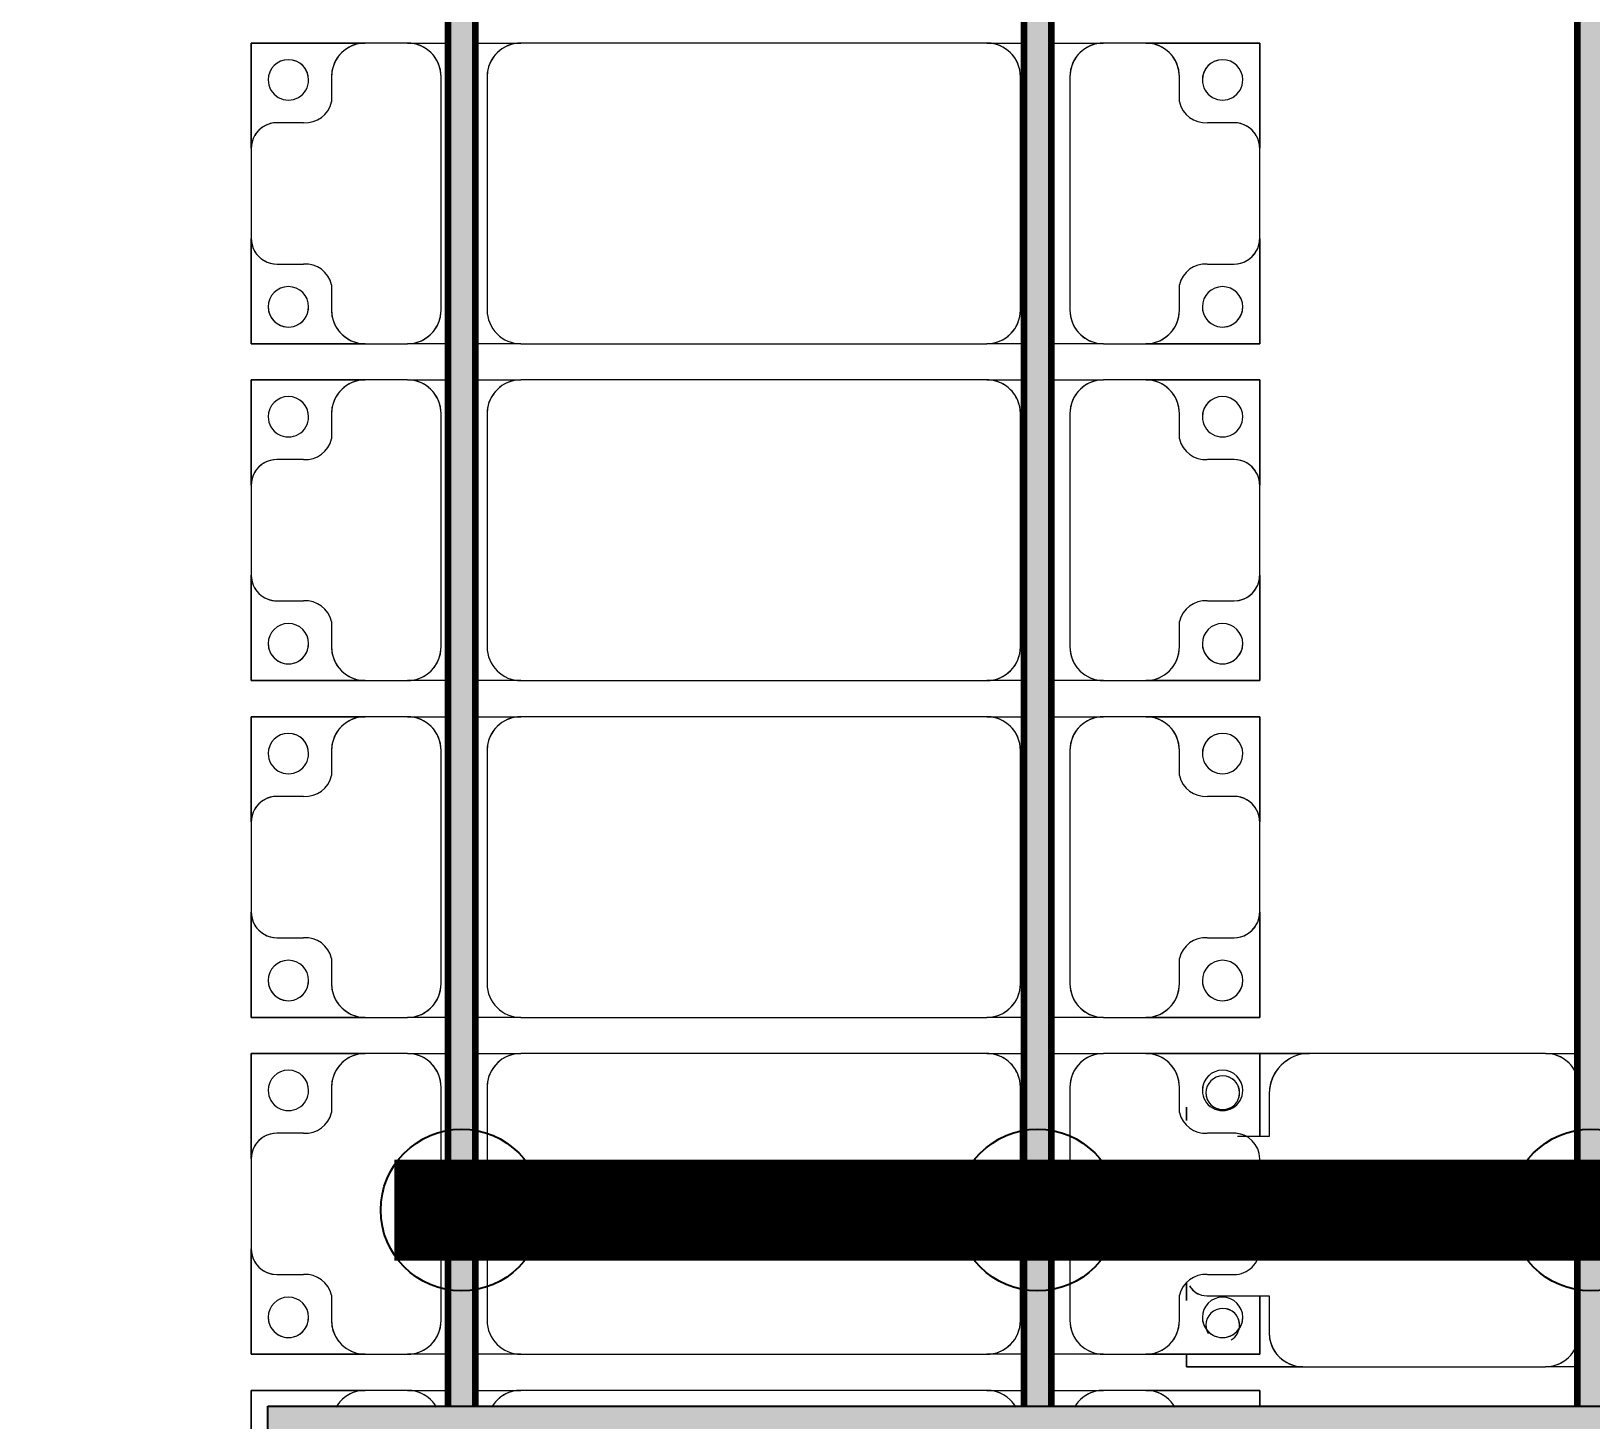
# Model space of a CAD drawing. Header units: millimetres. Extents: x -268744 to 115753, y -96240 to -10461.
# Drawn here: x -257059 to -254744, y -52627 to -50566 of the extents above; entities that cross this region are included whole.
import ezdxf

# ---------------------------------------------------------------- set-up
doc = ezdxf.new("R2010")
doc.units = ezdxf.units.MM
for name, color, linetype, lineweight in [('A-ANNO-DIMS', 211, 'Continuous', 9), ('A-ANNO-DIMS-900', 211, 'Continuous', 9), ('A-GENM', 13, 'Continuous', 9), ('S-BEAM', 12, 'Continuous', 9)]:
    doc.layers.add(name, color=color, linetype=linetype, lineweight=lineweight)
doc.layers.add('GC-HOP 40x60 GIA CUONG', color=1, linetype='Continuous')
doc.styles.add('Trebuchet MS', font='trebuc.ttf', dxfattribs={"width": 0.8, "height": 2700})
doc.dimstyles.new('Arc_Length_-_3mm_Trebuchet_MS', dxfattribs={"dimscale": 304.8, "dimtxt": 2783.567448, "dimasz": 2.952756, "dimexe": 4.429134, "dimexo": 4.429134, "dimgap": 0.885827, "dimtad": 1, "dimdec": 0, "dimrnd": 10, "dimzin": 0, "dimdsep": 46, "dimtxsty": 'Trebuchet MS', "dimblk1": 'OBLIQUE', "dimblk2": 'OBLIQUE', "dimsah": 1, "dimcen": 0.09, "dimdle": 2.952756, "dimazin": 0, "dimtfac": 1, "dimtdec": 4, "dimtix": 1, "dimtmove": 0, "dimatfit": 3, "dimfxl": 1, "dimtvp": 1, "dimtolj": 1, "dimtzin": 0, "dimarcsym": 2})

# ---------------------------------------------------------------- blocks, each defined once
blk = doc.blocks.new('Dai phaodi lai - DẢI PHAO ĐI LẠI-102111-KHUNG KẾT CẤU BÈ PIN 1')
at = {"layer": 'A-GENM', "color": 7}
for p, q in [((30276.8, 748.4), (30433.1, 748.4)), ((30276.8, 579.3), (30276.8, 748.4)), ((30276.8, 748.4), (30276.8, 579.3)), ((30433.1, 748.4), (30276.8, 748.4)), ((30566.9, 748.4), (30433.1, 748.4)), ((30566.9, 748.4), (30723.2, 748.4)), ((30723.2, 748.4), (30566.9, 748.4)), ((30723.2, 748.4), (30723.2, 579.3)), ((30723.2, 579.3), (30723.2, 748.4)), ((30776.8, 748.4), (30933.1, 748.4)), ((30776.8, 579.3), (30776.8, 748.4)), ((30776.8, 748.4), (30776.8, 579.3)), ((30933.1, 748.4), (30776.8, 748.4)), ((31066.9, 748.4), (30933.1, 748.4)), ((31066.9, 748.4), (31223.2, 748.4)), ((31223.2, 748.4), (31066.9, 748.4)), ((31223.2, 748.4), (31223.2, 579.3)), ((31223.2, 579.3), (31223.2, 748.4)), ((31276.8, 748.4), (31433.1, 748.4)), ((31276.8, 579.3), (31276.8, 748.4)), ((31276.8, 748.4), (31276.8, 579.3)), ((31433.1, 748.4), (31276.8, 748.4)), ((31566.9, 748.4), (31433.1, 748.4)), ((31566.9, 748.4), (31723.2, 748.4)), ((31723.2, 748.4), (31566.9, 748.4)), ((31723.2, 748.4), (31723.2, 579.3)), ((31723.2, 579.3), (31723.2, 748.4)), ((31776.8, 748.4), (31900.1, 748.4)), ((31776.8, 579.3), (31776.8, 748.4)), ((31776.8, 748.4), (31776.8, 579.3)), ((31900.1, 748.4), (31776.8, 748.4)), ((32066.9, 748.4), (31933.1, 748.4)), ((32136.6, 748.4), (32223.2, 748.4)), ((32223.2, 748.4), (32136.6, 748.4)), ((32223.2, 748.4), (32223.2, 579.3)), ((32223.2, 579.3), (32223.2, 748.4)), ((32276.8, 748.4), (32300.1, 748.4)), ((32276.8, 579.3), (32276.8, 748.4)), ((32276.8, 748.4), (32276.8, 579.3)), ((32300.1, 748.4), (32276.8, 748.4)), ((30395.1, 710.4), (30395.1, 670.7)), ((30604.9, 670.7), (30604.9, 710.4)), ((30895.1, 710.4), (30895.1, 670.7)), ((31104.9, 670.7), (31104.9, 710.4)), ((31395.1, 710.4), (31395.1, 670.7)), ((31604.9, 670.7), (31604.9, 710.4)), ((31895.1, 710.4), (31895.1, 670.7)), ((32104.9, 670.7), (32104.9, 710.4)), ((30364.3, 629.3), (30326.8, 629.3)), ((30673.2, 629.3), (30635.7, 629.3)), ((30864.3, 629.3), (30826.8, 629.3)), ((31173.2, 629.3), (31135.7, 629.3)), ((31364.3, 629.3), (31326.8, 629.3)), ((31673.2, 629.3), (31635.7, 629.3)), ((31864.3, 629.3), (31826.8, 629.3)), ((32173.2, 629.3), (32135.7, 629.3)), ((30276.8, 579.3), (30276.8, 516.7)), ((30723.2, 516.7), (30723.2, 579.3)), ((30776.8, 579.3), (30776.8, 516.7)), ((31223.2, 516.7), (31223.2, 579.3)), ((31276.8, 579.3), (31276.8, 516.7)), ((31723.2, 516.7), (31723.2, 579.3)), ((31776.8, 579.3), (31776.8, 516.7)), ((32223.2, 516.7), (32223.2, 579.3)), ((32276.8, 579.3), (32276.8, 516.7)), ((30276.8, 438.7), (30276.8, 516.7)), ((30276.8, 438.7), (30276.8, 516.7)), ((30723.2, 516.7), (30723.2, 438.7)), ((30723.2, 516.7), (30723.2, 438.7)), ((30776.8, 438.7), (30776.8, 516.7)), ((30776.8, 438.7), (30776.8, 516.7)), ((31223.2, 516.7), (31223.2, 438.7)), ((31223.2, 516.7), (31223.2, 438.7)), ((31276.8, 438.7), (31276.8, 516.7)), ((31276.8, 438.7), (31276.8, 516.7)), ((31723.2, 516.7), (31723.2, 438.7)), ((31723.2, 516.7), (31723.2, 438.7)), ((31776.8, 438.7), (31776.8, 516.7)), ((31776.8, 438.7), (31776.8, 516.7)), ((32223.2, 516.7), (32223.2, 438.7)), ((32223.2, 516.7), (32223.2, 438.7)), ((32276.8, 438.7), (32276.8, 516.7)), ((32276.8, 438.7), (32276.8, 516.7)), ((30326.8, 466.7), (30673.2, 466.7)), ((30826.8, 466.7), (31173.2, 466.7)), ((31326.8, 466.7), (31673.2, 466.7)), ((31826.8, 466.7), (32173.2, 466.7)), ((30276.8, 343.3), (30276.8, 398.7)), ((30276.8, 343.3), (30276.8, 398.7)), ((30723.2, 398.7), (30723.2, 343.3)), ((30723.2, 398.7), (30723.2, 343.3)), ((30776.8, 343.3), (30776.8, 398.7)), ((30776.8, 343.3), (30776.8, 398.7)), ((31223.2, 398.7), (31223.2, 343.3)), ((31223.2, 398.7), (31223.2, 343.3)), ((31276.8, 343.3), (31276.8, 398.7)), ((31276.8, 343.3), (31276.8, 398.7)), ((31723.2, 398.7), (31723.2, 343.3)), ((31723.2, 398.7), (31723.2, 343.3)), ((31776.8, 343.3), (31776.8, 398.7)), ((31776.8, 343.3), (31776.8, 398.7)), ((32223.2, 398.7), (32223.2, 343.3)), ((32223.2, 398.7), (32223.2, 343.3)), ((32276.8, 343.3), (32276.8, 398.7)), ((32276.8, 343.3), (32276.8, 398.7)), ((30673.2, 393.3), (30326.8, 393.3)), ((31173.2, 393.3), (30826.8, 393.3)), ((31673.2, 393.3), (31326.8, 393.3)), ((32173.2, 393.3), (31826.8, 393.3)), ((30276.8, 343.3), (30276.8, -348.3)), ((30723.2, -348.3), (30723.2, 343.3)), ((30776.8, 343.3), (30776.8, -348.3)), ((31223.2, -348.3), (31223.2, 343.3)), ((31276.8, 343.3), (31276.8, -348.3)), ((31723.2, -348.3), (31723.2, 343.3)), ((31776.8, 343.3), (31776.8, -348.3)), ((32223.2, -348.3), (32223.2, 343.3)), ((32276.8, 343.3), (32276.8, -348.3)), ((30276.8, -416.3), (30276.8, -348.3)), ((30276.8, -416.3), (30276.8, -348.3)), ((30723.2, -348.3), (30723.2, -416.3)), ((30723.2, -348.3), (30723.2, -416.3)), ((30776.8, -416.3), (30776.8, -348.3)), ((30776.8, -416.3), (30776.8, -348.3)), ((31223.2, -348.3), (31223.2, -416.3)), ((31223.2, -348.3), (31223.2, -416.3)), ((31276.8, -416.3), (31276.8, -348.3)), ((31276.8, -416.3), (31276.8, -348.3)), ((31723.2, -348.3), (31723.2, -416.3)), ((31723.2, -348.3), (31723.2, -416.3)), ((31776.8, -416.3), (31776.8, -348.3)), ((31776.8, -416.3), (31776.8, -348.3)), ((32223.2, -348.3), (32223.2, -416.3)), ((32223.2, -348.3), (32223.2, -416.3)), ((32276.8, -416.3), (32276.8, -348.3)), ((32276.8, -416.3), (32276.8, -348.3)), ((30326.8, -398.3), (30673.2, -398.3)), ((30826.8, -398.3), (31173.2, -398.3)), ((31326.8, -398.3), (31673.2, -398.3)), ((31826.8, -398.3), (32173.2, -398.3)), ((30276.8, -516.7), (30276.8, -456.3)), ((30276.8, -516.7), (30276.8, -456.3)), ((30723.2, -456.3), (30723.2, -516.7)), ((30723.2, -456.3), (30723.2, -516.7)), ((30776.8, -516.7), (30776.8, -456.3)), ((30776.8, -516.7), (30776.8, -456.3)), ((31223.2, -456.3), (31223.2, -516.7)), ((31223.2, -456.3), (31223.2, -516.7)), ((31276.8, -516.7), (31276.8, -456.3)), ((31276.8, -516.7), (31276.8, -456.3)), ((31723.2, -456.3), (31723.2, -516.7)), ((31723.2, -456.3), (31723.2, -516.7)), ((31776.8, -516.7), (31776.8, -456.3)), ((31776.8, -516.7), (31776.8, -456.3)), ((32223.2, -456.3), (32223.2, -516.7)), ((32223.2, -456.3), (32223.2, -516.7)), ((32276.8, -516.7), (32276.8, -456.3)), ((32276.8, -516.7), (32276.8, -456.3)), ((30673.2, -466.7), (30326.8, -466.7)), ((31173.2, -466.7), (30826.8, -466.7)), ((31673.2, -466.7), (31326.8, -466.7)), ((32173.2, -466.7), (31826.8, -466.7)), ((30276.8, -516.7), (30276.8, -579.3)), ((30723.2, -579.3), (30723.2, -516.7)), ((30776.8, -516.7), (30776.8, -579.3)), ((31223.2, -579.3), (31223.2, -516.7)), ((31276.8, -516.7), (31276.8, -579.3)), ((31723.2, -579.3), (31723.2, -516.7)), ((31776.8, -516.7), (31776.8, -579.3)), ((32223.2, -579.3), (32223.2, -516.7)), ((32276.8, -516.7), (32276.8, -579.3)), ((30276.8, -748.4), (30276.8, -579.3)), ((30276.8, -579.3), (30276.8, -748.4)), ((30723.2, -579.3), (30723.2, -748.4)), ((30723.2, -748.4), (30723.2, -579.3)), ((30776.8, -748.4), (30776.8, -579.3)), ((30776.8, -579.3), (30776.8, -748.4)), ((31223.2, -579.3), (31223.2, -748.4)), ((31223.2, -748.4), (31223.2, -579.3)), ((31276.8, -748.4), (31276.8, -579.3)), ((31276.8, -579.3), (31276.8, -748.4)), ((31723.2, -579.3), (31723.2, -748.4)), ((31723.2, -748.4), (31723.2, -579.3)), ((31776.8, -748.4), (31776.8, -579.3)), ((31776.8, -579.3), (31776.8, -748.4)), ((32223.2, -579.3), (32223.2, -748.4)), ((32223.2, -748.4), (32223.2, -579.3)), ((32276.8, -748.4), (32276.8, -579.3)), ((32276.8, -579.3), (32276.8, -748.4)), ((30326.8, -629.3), (30364.3, -629.3)), ((30635.7, -629.3), (30673.2, -629.3)), ((30826.8, -629.3), (30864.3, -629.3)), ((31135.7, -629.3), (31173.2, -629.3)), ((31326.8, -629.3), (31364.3, -629.3)), ((31635.7, -629.3), (31673.2, -629.3)), ((31826.8, -629.3), (31864.3, -629.3)), ((32135.7, -629.3), (32173.2, -629.3)), ((30395.1, -670.7), (30395.1, -710.4)), ((30604.9, -710.4), (30604.9, -670.7)), ((30895.1, -670.7), (30895.1, -710.4)), ((31104.9, -710.4), (31104.9, -670.7)), ((31395.1, -670.7), (31395.1, -710.4)), ((31604.9, -710.4), (31604.9, -670.7)), ((31895.1, -670.7), (31895.1, -710.4)), ((32104.9, -710.4), (32104.9, -670.7)), ((30433.1, -748.4), (30276.8, -748.4)), ((30276.8, -748.4), (30433.1, -748.4)), ((30433.1, -748.4), (30566.9, -748.4)), ((30723.2, -748.4), (30566.9, -748.4)), ((30566.9, -748.4), (30723.2, -748.4)), ((30933.1, -748.4), (30776.8, -748.4)), ((30776.8, -748.4), (30933.1, -748.4)), ((30933.1, -748.4), (31066.9, -748.4)), ((31223.2, -748.4), (31066.9, -748.4)), ((31066.9, -748.4), (31223.2, -748.4)), ((31433.1, -748.4), (31276.8, -748.4)), ((31276.8, -748.4), (31433.1, -748.4)), ((31433.1, -748.4), (31566.9, -748.4)), ((31723.2, -748.4), (31566.9, -748.4)), ((31566.9, -748.4), (31723.2, -748.4)), ((31933.1, -748.4), (31776.8, -748.4)), ((31776.8, -748.4), (31933.1, -748.4)), ((31933.1, -748.4), (32066.9, -748.4)), ((32223.2, -748.4), (32066.9, -748.4)), ((32066.9, -748.4), (32223.2, -748.4)), ((32433.1, -748.4), (32276.8, -748.4)), ((32276.8, -748.4), (32433.1, -748.4))]:
    blk.add_line(p, q, dxfattribs=at)
for centre, radius, start, end in [((30433.1, 710.4), 38, 90, 180), ((30433.1, 710.4), 38, 90, 180), ((30433.1, 710.4), 38, 120, 180), ((30433.1, 710.4), 38, 120, 180), ((30433.1, 710.4), 38, 90, 105), ((30433.1, 710.4), 38, 90, 105), ((30566.9, 710.4), 38, 0, 90), ((30566.9, 710.4), 38, 75, 90), ((30566.9, 710.4), 38, 0, 90), ((30566.9, 710.4), 38, 75, 90), ((30566.9, 710.4), 38, 0, 60), ((30566.9, 710.4), 38, 0, 60), ((30933.1, 710.4), 38, 90, 180), ((30933.1, 710.4), 38, 90, 180), ((30933.1, 710.4), 38, 120, 180), ((30933.1, 710.4), 38, 120, 180), ((30933.1, 710.4), 38, 90, 105), ((30933.1, 710.4), 38, 90, 105), ((31066.9, 710.4), 38, 0, 90), ((31066.9, 710.4), 38, 75, 90), ((31066.9, 710.4), 38, 0, 90), ((31066.9, 710.4), 38, 75, 90), ((31066.9, 710.4), 38, 0, 60), ((31066.9, 710.4), 38, 0, 60), ((31433.1, 710.4), 38, 90, 180), ((31433.1, 710.4), 38, 90, 180), ((31433.1, 710.4), 38, 120, 180), ((31433.1, 710.4), 38, 120, 180), ((31433.1, 710.4), 38, 90, 105), ((31433.1, 710.4), 38, 90, 105), ((31566.9, 710.4), 38, 0, 90), ((31566.9, 710.4), 38, 75, 90), ((31566.9, 710.4), 38, 0, 90), ((31566.9, 710.4), 38, 75, 90), ((31566.9, 710.4), 38, 360, 60), ((31566.9, 710.4), 38, 360, 60), ((31933.1, 710.4), 38, 90, 180), ((32066.9, 710.4), 38, 360, 90), ((30331.6, 693.3), 30, 90, 270), ((30331.6, 693.3), 30, 90, 180), ((30331.6, 693.3), 30, 270, 90), ((30331.6, 693.3), 30, 270, 90), ((30668.4, 693.3), 30, 90, 270), ((30668.4, 693.3), 30, 90, 270), ((30668.4, 693.3), 30, 270, 90), ((30668.4, 693.3), 30, 0, 90), ((30831.6, 693.3), 30, 90, 270), ((30831.6, 693.3), 30, 90, 180), ((30831.6, 693.3), 30, 270, 90), ((30831.6, 693.3), 30, 270, 90), ((31168.4, 693.3), 30, 90, 270), ((31168.4, 693.3), 30, 90, 270), ((31168.4, 693.3), 30, 270, 90), ((31168.4, 693.3), 30, 0, 90), ((31331.6, 693.3), 30, 90, 270), ((31331.6, 693.3), 30, 90, 180), ((31331.6, 693.3), 30, 270, 90), ((31331.6, 693.3), 30, 270, 90), ((31668.4, 693.3), 30, 90, 270), ((31668.4, 693.3), 30, 90, 270), ((31668.4, 693.3), 30, 270, 90), ((31668.4, 693.3), 30, 0, 90), ((31831.6, 693.3), 30, 90, 270), ((31831.6, 693.3), 30, 90, 180), ((31831.6, 693.3), 30, 270, 90), ((31831.6, 693.3), 30, 270, 90), ((31933.1, 710.4), 38, 150, 180), ((31933.1, 710.4), 38, 150, 180), ((32168.4, 693.3), 30, 90, 270), ((32168.4, 693.3), 30, 90, 270), ((32168.4, 693.3), 30, 270, 90), ((32168.4, 693.3), 30, 0, 90), ((30331.6, 693.3), 30, 195, 270), ((30668.4, 693.3), 30, 270, 345), ((30831.6, 693.3), 30, 195, 270), ((31168.4, 693.3), 30, 270, 345), ((31331.6, 693.3), 30, 195, 270), ((31668.4, 693.3), 30, 270, 345), ((31831.6, 693.3), 30, 195, 270), ((32168.4, 693.3), 30, 270, 345), ((30355.2, 668.2), 40, 283.1885, 3.5081), ((30644.8, 668.2), 40, 176.4919, 256.8115), ((30855.2, 668.2), 40, 283.1885, 3.5081), ((31144.8, 668.2), 40, 176.4919, 256.8115), ((31355.2, 668.2), 40, 283.1885, 3.5081), ((31644.8, 668.2), 40, 176.4919, 256.8115), ((31855.2, 668.2), 40, 283.1885, 3.5081), ((32144.8, 668.2), 40, 176.4919, 256.8115), ((30326.8, 579.3), 50, 90, 180), ((30326.8, 579.3), 50, 90, 165), ((30673.2, 579.3), 50, 0, 90), ((30673.2, 579.3), 50, 15, 90), ((30826.8, 579.3), 50, 90, 180), ((30826.8, 579.3), 50, 90, 165), ((31173.2, 579.3), 50, 360, 90), ((31173.2, 579.3), 50, 15, 90), ((31326.8, 579.3), 50, 90, 180), ((31326.8, 579.3), 50, 90, 165), ((31673.2, 579.3), 50, 0, 90), ((31673.2, 579.3), 50, 15, 90), ((31826.8, 579.3), 50, 90, 180), ((31826.8, 579.3), 50, 90, 165), ((32173.2, 579.3), 50, 0, 90), ((32173.2, 579.3), 50, 15, 90), ((32326.8, 579.3), 50, 120, 180), ((32326.8, 579.3), 50, 120, 165), ((30326.8, 516.7), 50, 180, 270), ((30673.2, 516.7), 50, 270, 0), ((30826.8, 516.7), 50, 180, 270), ((31173.2, 516.7), 50, 270, 0), ((31326.8, 516.7), 50, 180, 270), ((31673.2, 516.7), 50, 270, 0), ((31826.8, 516.7), 50, 180, 270), ((32173.2, 516.7), 50, 270, 0), ((32326.8, 516.7), 50, 180, 240), ((30326.8, 516.7), 50, 195, 270), ((30673.2, 516.7), 50, 270, 345), ((30826.8, 516.7), 50, 195, 270), ((31173.2, 516.7), 50, 270, 345), ((31326.8, 516.7), 50, 195, 270), ((31673.2, 516.7), 50, 270, 345), ((31826.8, 516.7), 50, 195, 270), ((32173.2, 516.7), 50, 270, 345), ((32326.8, 516.7), 50, 195, 240), ((30326.8, 343.3), 50, 90, 180), ((30326.8, 343.3), 50, 105, 135), ((30673.2, 343.3), 50, 360, 90), ((30673.2, 343.3), 50, 360, 75), ((30826.8, 343.3), 50, 90, 180), ((30826.8, 343.3), 50, 105, 135), ((31173.2, 343.3), 50, 360, 90), ((31173.2, 343.3), 50, 360, 75), ((31326.8, 343.3), 50, 90, 180), ((31326.8, 343.3), 50, 105, 135), ((31673.2, 343.3), 50, 0, 90), ((31673.2, 343.3), 50, 0, 75), ((31826.8, 343.3), 50, 90, 180), ((31826.8, 343.3), 50, 105, 135), ((32173.2, 343.3), 50, 0, 90), ((32173.2, 343.3), 50, 0, 75), ((32326.8, 343.3), 50, 120, 180), ((32326.8, 343.3), 50, 120, 135), ((30326.8, 343.3), 50, 150, 180), ((30826.8, 343.3), 50, 150, 180), ((31326.8, 343.3), 50, 150, 180), ((31826.8, 343.3), 50, 150, 180), ((32326.8, 343.3), 50, 150, 180), ((30326.8, -348.3), 50, 180, 270), ((30326.8, -348.3), 50, 195, 270), ((30673.2, -348.3), 50, 270, 0), ((30673.2, -348.3), 50, 270, 0), ((30826.8, -348.3), 50, 180, 270), ((30826.8, -348.3), 50, 195, 270), ((31173.2, -348.3), 50, 270, 0), ((31173.2, -348.3), 50, 270, 0), ((31326.8, -348.3), 50, 180, 270), ((31326.8, -348.3), 50, 195, 270), ((31673.2, -348.3), 50, 270, 360), ((31673.2, -348.3), 50, 270, 360), ((31826.8, -348.3), 50, 180, 270), ((31826.8, -348.3), 50, 195, 270), ((32173.2, -348.3), 50, 270, 0), ((32173.2, -348.3), 50, 270, 0), ((32326.8, -348.3), 50, 180, 240), ((32326.8, -348.3), 50, 195, 240), ((30326.8, -516.7), 50, 90, 180), ((30326.8, -516.7), 50, 90, 165), ((30673.2, -516.7), 50, 0, 90), ((30673.2, -516.7), 50, 15, 90), ((30826.8, -516.7), 50, 90, 180), ((30826.8, -516.7), 50, 90, 165), ((31173.2, -516.7), 50, 0, 90), ((31173.2, -516.7), 50, 15, 90), ((31326.8, -516.7), 50, 90, 180), ((31326.8, -516.7), 50, 90, 165), ((31673.2, -516.7), 50, 0, 90), ((31673.2, -516.7), 50, 15, 90), ((31826.8, -516.7), 50, 90, 180), ((31826.8, -516.7), 50, 90, 165), ((32173.2, -516.7), 50, 0, 90), ((32173.2, -516.7), 50, 15, 90), ((32326.8, -516.7), 50, 120, 180), ((32326.8, -516.7), 50, 120, 165), ((30326.8, -579.3), 50, 180, 270), ((30326.8, -579.3), 50, 195, 270), ((30673.2, -579.3), 50, 270, 360), ((30673.2, -579.3), 50, 270, 345), ((30826.8, -579.3), 50, 180, 270), ((30826.8, -579.3), 50, 195, 270), ((31173.2, -579.3), 50, 270, 360), ((31173.2, -579.3), 50, 270, 345), ((31326.8, -579.3), 50, 180, 270), ((31326.8, -579.3), 50, 195, 270), ((31673.2, -579.3), 50, 270, 360), ((31673.2, -579.3), 50, 270, 345), ((31826.8, -579.3), 50, 180, 270), ((31826.8, -579.3), 50, 195, 270), ((32173.2, -579.3), 50, 270, 0), ((32173.2, -579.3), 50, 270, 345), ((32326.8, -579.3), 50, 180, 240), ((32326.8, -579.3), 50, 195, 240), ((30355.2, -668.2), 40, 356.4919, 76.8115), ((30644.8, -668.2), 40, 103.1885, 183.5081), ((30855.2, -668.2), 40, 356.4919, 76.8115), ((31144.8, -668.2), 40, 103.1885, 183.5081), ((31355.2, -668.2), 40, 356.4919, 76.8115), ((31644.8, -668.2), 40, 103.1885, 183.5081), ((31855.2, -668.2), 40, 356.4919, 76.8115), ((32144.8, -668.2), 40, 103.1885, 183.5081), ((30331.6, -693.3), 30, 90, 270), ((30331.6, -693.3), 30, 90, 165), ((30331.6, -693.3), 30, 270, 90), ((30331.6, -693.3), 30, 270, 90), ((30668.4, -693.3), 30, 90, 270), ((30668.4, -693.3), 30, 90, 270), ((30668.4, -693.3), 30, 270, 90), ((30668.4, -693.3), 30, 15, 90), ((30831.6, -693.3), 30, 90, 270), ((30831.6, -693.3), 30, 90, 165), ((30831.6, -693.3), 30, 270, 90), ((30831.6, -693.3), 30, 270, 90), ((31168.4, -693.3), 30, 90, 270), ((31168.4, -693.3), 30, 90, 270), ((31168.4, -693.3), 30, 270, 90), ((31168.4, -693.3), 30, 15, 90), ((31331.6, -693.3), 30, 90, 270), ((31331.6, -693.3), 30, 90, 165), ((31331.6, -693.3), 30, 270, 90), ((31331.6, -693.3), 30, 270, 90), ((31668.4, -693.3), 30, 90, 270), ((31668.4, -693.3), 30, 90, 270), ((31668.4, -693.3), 30, 270, 90), ((31668.4, -693.3), 30, 15, 90), ((31831.6, -693.3), 30, 90, 270), ((31831.6, -693.3), 30, 90, 165), ((31831.6, -693.3), 30, 270, 90), ((31831.6, -693.3), 30, 270, 90), ((32168.4, -693.3), 30, 90, 270), ((32168.4, -693.3), 30, 90, 270), ((32168.4, -693.3), 30, 270, 90), ((32168.4, -693.3), 30, 15, 90), ((30331.6, -693.3), 30, 180, 270), ((30668.4, -693.3), 30, 270, 360), ((30831.6, -693.3), 30, 180, 270), ((31168.4, -693.3), 30, 270, 360), ((31331.6, -693.3), 30, 180, 270), ((31668.4, -693.3), 30, 270, 360), ((31831.6, -693.3), 30, 180, 270), ((32168.4, -693.3), 30, 270, 360), ((30433.1, -710.4), 38, 180, 270), ((30433.1, -710.4), 38, 180, 240), ((30433.1, -710.4), 38, 180, 270), ((30433.1, -710.4), 38, 180, 240), ((30566.9, -710.4), 38, 270, 360), ((30566.9, -710.4), 38, 270, 360), ((30566.9, -710.4), 38, 300, 360), ((30566.9, -710.4), 38, 300, 360), ((30933.1, -710.4), 38, 180, 270), ((30933.1, -710.4), 38, 180, 240), ((30933.1, -710.4), 38, 180, 270), ((30933.1, -710.4), 38, 180, 240), ((31066.9, -710.4), 38, 270, 0), ((31066.9, -710.4), 38, 270, 0), ((31066.9, -710.4), 38, 300, 0), ((31066.9, -710.4), 38, 300, 0), ((31433.1, -710.4), 38, 180, 270), ((31433.1, -710.4), 38, 180, 240), ((31433.1, -710.4), 38, 180, 270), ((31433.1, -710.4), 38, 180, 240), ((31566.9, -710.4), 38, 270, 360), ((31566.9, -710.4), 38, 270, 360), ((31566.9, -710.4), 38, 300, 360), ((31566.9, -710.4), 38, 300, 360), ((31933.1, -710.4), 38, 180, 270), ((31933.1, -710.4), 38, 180, 240), ((31933.1, -710.4), 38, 180, 270), ((31933.1, -710.4), 38, 180, 240), ((32066.9, -710.4), 38, 270, 360), ((32066.9, -710.4), 38, 270, 360), ((32066.9, -710.4), 38, 300, 360), ((32066.9, -710.4), 38, 300, 360), ((30433.1, -710.4), 38, 255, 270), ((30433.1, -710.4), 38, 255, 270), ((30566.9, -710.4), 38, 270, 285), ((30566.9, -710.4), 38, 270, 285), ((30933.1, -710.4), 38, 255, 270), ((30933.1, -710.4), 38, 255, 270), ((31066.9, -710.4), 38, 270, 285), ((31066.9, -710.4), 38, 270, 285), ((31433.1, -710.4), 38, 255, 270), ((31433.1, -710.4), 38, 255, 270), ((31566.9, -710.4), 38, 270, 285), ((31566.9, -710.4), 38, 270, 285), ((31933.1, -710.4), 38, 255, 270), ((31933.1, -710.4), 38, 255, 270), ((32066.9, -710.4), 38, 270, 285), ((32066.9, -710.4), 38, 270, 285)]:
    blk.add_arc(centre, radius, start, end, dxfattribs=at)
blk = doc.blocks.new('Dầm C52 - Dầm C52-102502-KHUNG KẾT CẤU BÈ PIN 1')
at = {"layer": 'S-BEAM', "lineweight": 140}
h = blk.add_hatch(color=1, dxfattribs=at)
h.paths.add_polyline_path([(-25480.9, 20), (-25480.9, -20), (-25440.9, -20), (-25440.9, 20)])
h.paths.add_polyline_path([(-25400.9, 20), (-25400.9, -20), (-19440.9, -20), (-19443, 20), (-24983.5, 20)])
h.paths.add_polyline_path([(-19400.9, 20), (-19400.9, -20), (-13440.9, -20), (-13440.9, 20), (-18981.3, 20)])
h.paths.add_polyline_path([(-13400.9, -20), (-7440.9, -20), (-7440.9, 20), (-13400.9, 20)])
h.paths.add_polyline_path([(-7400.9, -20), (-1440.9, -20), (-1440.9, 20), (-7400.9, 20)])
h.paths.add_polyline_path([(-1400.9, -20), (4559.1, -20), (4559.1, 20), (-1400.9, 20)])
h.paths.add_polyline_path([(4599.1, 20), (4599.1, -20), (10559.1, -20), (10559.1, 20), (5027.2, 20)])
h.paths.add_polyline_path([(10599.1, -20), (16559.1, -20), (16559.1, 20), (10599.1, 20)])
h.paths.add_polyline_path([(16599.1, 20), (16599.1, -20), (22559.1, -20), (22559.1, 20), (17031.5, 20)])
h.paths.add_polyline_path([(22599.1, -20), (25259.1, -20), (25259.1, 20), (22599.1, 20)])
h.paths.add_polyline_path([(25299.1, -20), (25480.9, -20), (25480.9, 20), (25299.1, 20)])
at = {"layer": 'S-BEAM', "color": 1, "lineweight": 140}
for p, q in [((-7400.9, 20), (-1440.9, 20)), ((-1440.9, -20), (-7400.9, -20))]:
    blk.add_line(p, q, dxfattribs=at)
blk = doc.blocks.new('Dầm C52 - Dầm C52-V1-KHUNG KẾT CẤU BÈ PIN 1')
at = {"layer": 'S-BEAM', "lineweight": 140}
h = blk.add_hatch(color=1, dxfattribs=at)
h.paths.add_polyline_path([(-25480.9, 20), (-25480.9, -20), (-25440.9, -20), (-25445.2, 20)])
h.paths.add_polyline_path([(-25400.9, -20), (-19440.9, -20), (-19443, 20), (-25400.9, 20)])
h.paths.add_polyline_path([(-19400.9, 20), (-19400.9, -20), (-13440.9, -20), (-13440.9, 20), (-18981.3, 20)])
h.paths.add_polyline_path([(-13400.9, -20), (-7440.9, -20), (-7440.9, 20), (-13400.9, 20)])
h.paths.add_polyline_path([(-7400.9, 20), (-7400.9, -20), (-1440.9, -20), (-1440.9, 20), (-6977, 20)])
h.paths.add_polyline_path([(-1400.9, -20), (4559.1, -20), (4559.1, 20), (-1400.9, 20)])
h.paths.add_polyline_path([(4599.1, 20), (4599.1, -20), (10559.1, -20), (10559.1, 20), (5027.2, 20)])
h.paths.add_polyline_path([(10599.1, -20), (16559.1, -20), (16559.1, 20), (10599.1, 20)])
h.paths.add_polyline_path([(16599.1, 20), (16599.1, -20), (22559.1, -20), (22559.1, 20), (17031.5, 20)])
h.paths.add_polyline_path([(22599.1, -20), (25259.1, -20), (25259.1, 20), (22599.1, 20)])
h.paths.add_polyline_path([(25299.1, -20), (25480.9, -20), (25480.9, 20), (25299.1, 20)])
at = {"layer": 'S-BEAM', "color": 1, "lineweight": 140}
for p, q in [((-7400.9, 20), (-1440.9, 20)), ((-1440.9, -20), (-7400.9, -20))]:
    blk.add_line(p, q, dxfattribs=at)
blk = doc.blocks.new('Dầm C52 - Dầm C52-V2-KHUNG KẾT CẤU BÈ PIN 1')
at = {"layer": 'S-BEAM', "lineweight": 140}
h = blk.add_hatch(color=1, dxfattribs=at)
h.paths.add_polyline_path([(-25480.9, 20), (-25480.9, -20), (-25440.9, -20), (-25440.9, 20)])
h.paths.add_polyline_path([(-25400.9, 20), (-25400.9, -20), (-19440.9, -20), (-19443, 20), (-24983.5, 20)])
h.paths.add_polyline_path([(-19400.9, 20), (-19400.9, -20), (-13440.9, -20), (-13440.9, 20), (-18519.6, 20)])
h.paths.add_polyline_path([(-13400.9, -20), (-7440.9, -20), (-7440.9, 20), (-13400.9, 20)])
h.paths.add_polyline_path([(-7400.9, 20), (-7400.9, -20), (-1440.9, -20), (-1440.9, 20), (-6515.3, 20)])
h.paths.add_polyline_path([(-1400.9, 20), (-1400.9, -20), (4559.1, -20), (4559.1, 20), (-974.9, 20)])
h.paths.add_polyline_path([(4599.1, -20), (10559.1, -20), (10559.1, 20), (4599.1, 20)])
h.paths.add_polyline_path([(10599.1, -20), (16559.1, -20), (16559.1, 20), (10599.1, 20)])
h.paths.add_polyline_path([(16599.1, 20), (16599.1, -20), (22559.1, -20), (22559.1, 20), (17493.2, 20)])
h.paths.add_polyline_path([(22599.1, 20), (22599.1, -20), (25259.1, -20), (25259.1, 20), (23033.7, 20)])
h.paths.add_polyline_path([(25299.1, -20), (25480.9, -20), (25480.9, 20), (25299.1, 20)])
at = {"layer": 'S-BEAM', "color": 1, "lineweight": 140}
blk.add_line((-7400.9, 20), (-1440.9, 20), dxfattribs=at)
blk = doc.blocks.new('Dai phao do pin - DẢI PHAO ĐỠ PIN-V10-KHUNG KẾT CẤU BÈ PIN 1')
at = {"layer": 'A-GENM', "color": 7}
for p, q in [((-1312.2, 241.6), (-1129.7, 241.6)), ((-1129.7, 241.6), (-1312.2, 241.6)), ((-779.7, 241.6), (-1129.7, 241.6)), ((-779.7, 241.6), (-732.4, 241.6)), ((-779.7, 241.6), (-732.4, 241.6)), ((-1189.7, 181.6), (-1189.7, 118.2)), ((-1312.2, 142.1), (-1312.2, 161.7)), ((-1312.2, 161.7), (-1312.2, 142.1)), ((-1189.7, 118.2), (-1236.8, 118.2)), ((-1312.2, -125.1), (-1312.2, -98.4)), ((-1312.2, -98.4), (-1312.2, -125.1)), ((-1282.2, -118.2), (-1189.7, -118.2)), ((-1189.7, -118.2), (-1189.7, -173.4)), ((-1312.2, -223.4), (-1312.2, -203.7)), ((-1312.2, -203.7), (-1312.2, -223.4)), ((-1139.7, -223.4), (-1312.2, -223.4)), ((-1312.2, -223.4), (-1139.7, -223.4)), ((-1139.7, -223.4), (-779.7, -223.4)), ((-732.4, -223.4), (-779.7, -223.4)), ((-732.4, -223.4), (-779.7, -223.4))]:
    blk.add_line(p, q, dxfattribs=at)
for centre, radius, start, end in [((-1129.7, 181.6), 60, 90, 180), ((-1129.7, 181.6), 60, 120, 180), ((-779.7, 191.6), 50, 30, 90), ((-779.7, 191.6), 50, 30, 75), ((-1258.6, 183.2), 25, 0, 180), ((-1258.6, 183.2), 25, 90, 180), ((-1258.6, 183.2), 25, 0, 75), ((-1258.6, 183.2), 25, 180, 0), ((-1258.6, 183.2), 25, 180, 300), ((-1258.6, 183.2), 25, 330, 360), ((-1282.2, -88.2), 30, 210, 270), ((-1282.2, -88.2), 30, 210, 255), ((-1282.2, -88.2), 30, 225, 255), ((-1282.2, -88.2), 30, 225, 255), ((-1258.6, -161.8), 25, 0, 180), ((-1258.6, -161.8), 25, 90, 180), ((-1258.6, -161.8), 25, 0, 75), ((-1258.6, -161.8), 25, 180, 210), ((-1258.6, -161.8), 25, 180, 210), ((-1258.6, -161.8), 25, 300, 0), ((-1258.6, -161.8), 25, 300, 360), ((-1139.7, -173.4), 50, 180, 270), ((-1139.7, -173.4), 50, 180, 255), ((-779.7, -173.4), 50, 270, 330), ((-779.7, -173.4), 50, 285, 330)]:
    blk.add_arc(centre, radius, start, end, dxfattribs=at)
blk = doc.blocks.new('Dầm C52 - Hộp 40x60-V24-KHUNG KẾT CẤU BÈ PIN 1')
at = {"layer": 'S-BEAM', "lineweight": 25}
blk.add_hatch(color=4, dxfattribs=at).paths.add_polyline_path([(-145811, -20), (145811, -20), (145811, 20), (-145811, 20)])
at = {"layer": 'S-BEAM', "color": 4, "lineweight": 25}
for p, q in [((-145811, -20), (-145811, 20)), ((-145811, 20), (145811, 20))]:
    blk.add_line(p, q, dxfattribs=at)
blk = doc.blocks.new('be pin 1_rvt-1-KHUNG KẾT CẤU BÈ PIN 1')
at = {"layer": 'A-GENM', "lineweight": 9, "rotation": 270.0000000003262}
blk.add_blockref('Dai phaodi lai - DẢI PHAO ĐI LẠI-102111-KHUNG KẾT CẤU BÈ PIN 1', (-255984, -20306.4), dxfattribs=at)
at = {"layer": 'A-GENM', "lineweight": 9}
blk.add_blockref('Dai phao do pin - DẢI PHAO ĐỠ PIN-V10-KHUNG KẾT CẤU BÈ PIN 1', (-254031.8, -52324.7), dxfattribs=at)
at = {"layer": 'S-BEAM', "lineweight": 9, "rotation": 90.00000000032618}
for name, p in [('Dầm C52 - Dầm C52-102502-KHUNG KẾT CẤU BÈ PIN 1', (-256420.3, -45205.6)), ('Dầm C52 - Dầm C52-V1-KHUNG KẾT CẤU BÈ PIN 1', (-255565.3, -45205.6)), ('Dầm C52 - Dầm C52-V2-KHUNG KẾT CẤU BÈ PIN 1', (-254744.1, -45205.6))]:
    blk.add_blockref(name, p, dxfattribs=at)
at = {"layer": 'S-BEAM', "lineweight": 9}
blk.add_blockref('Dầm C52 - Hộp 40x60-V24-KHUNG KẾT CẤU BÈ PIN 1', (-110896.7, -52626.5), dxfattribs=at)
blk = doc.blocks.new('DIMBLOCK1-KHUNG KẾT CẤU BÈ PIN 1')
at = {"layer": 'A-ANNO-DIMS-900', "transparency": 16777216}
for p, q in [((-264977.8, -71224.7), (-264977.8, -19406.4)), ((-264977.8, -20306.4), (-266327.8, -20306.4)), ((-264977.8, -20306.4), (-258082.4, -20306.4)), ((-264977.8, -70324.7), (-266327.8, -70324.7)), ((-264977.8, -70324.7), (-256693.9, -70324.7))]:
    blk.add_line(p, q, dxfattribs=at)
at = {"layer": 'A-ANNO-DIMS-900', "lineweight": 70, "transparency": 16777216}
for p, q in [((-264977.8, -20306.4), (-265427.8, -19856.4)), ((-264977.8, -20306.4), (-264527.8, -20756.4)), ((-264977.8, -70324.7), (-265427.8, -69874.7)), ((-264977.8, -70324.7), (-264527.8, -70774.7))]:
    blk.add_line(p, q, dxfattribs=at)
at = {"layer": 'A-ANNO-DIMS-900', "color": 0, "transparency": 16777216, "insert": (-268702.7, -48854), "char_height": 2700, "width": 8492.24, "attachment_point": 1, "rotation": 90, "line_spacing_factor": 1.048425, "style": 'Trebuchet MS'}
blk.add_mtext('50020', dxfattribs=at)
blk = doc.blocks.new('_Oblique')
at = {"color": 0, "linetype": 'ByBlock', "lineweight": -2}
blk.add_line((-0.5, -0.5), (0.5, 0.5), dxfattribs=at)

msp = doc.modelspace()

# ---------------------------------------------------------------- linework, layer by layer
at = {"layer": 'GC-HOP 40x60 GIA CUONG', "const_width": 150}
msp.add_lwpolyline([(-256520.3, -52315.6), (-241520.3, -52315.6)], dxfattribs=at)
at = {"layer": 'GC-HOP 40x60 GIA CUONG'}
for centre in [(-256420.3, -52315.6), (-255565.3, -52315.6), (-254744.1, -52315.6)]:
    msp.add_circle(centre, 120, dxfattribs=at)

# ---------------------------------------------------------------- block references
at = {"lineweight": 5}
msp.add_blockref('be pin 1_rvt-1-KHUNG KẾT CẤU BÈ PIN 1', (0, 0), dxfattribs=at)

# ---------------------------------------------------------------- dimensions: what is measured, and where the dimension line sits
at = {"layer": 'A-ANNO-DIMS'}
dim = msp.add_linear_dim(base=(-264977.8, -20306.4), p1=(-255343.9, -70324.7), p2=(-256732.4, -20306.4), angle=270, dimstyle='Arc_Length_-_3mm_Trebuchet_MS', override={"dimpost": '<>', "dimfxl": 50037.609472}, dxfattribs=at)
dim.commit()
dim.dimension.update_dxf_attribs({"geometry": 'DIMBLOCK1-KHUNG KẾT CẤU BÈ PIN 1', "text_midpoint": (-266621.5, -45315.6)})

doc.saveas('drawing.dxf')
